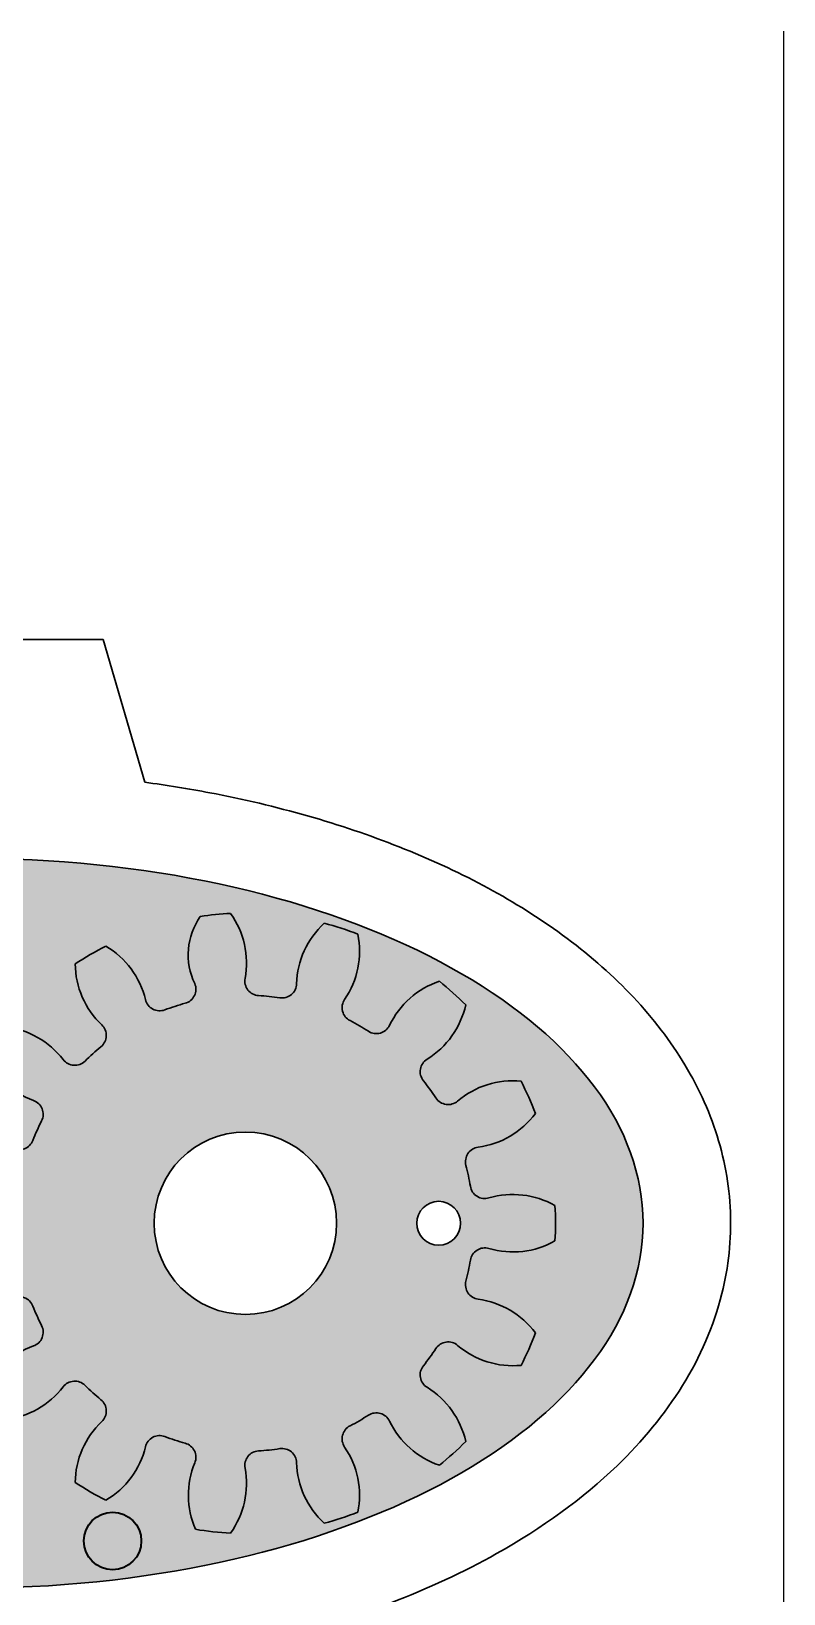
# Model space of a CAD drawing. Header units: millimetres. Extents: x -30196 to -29646, y -21694 to -21274.
# Drawn here: x -30002 to -29976.2, y -21411.7 to -21358.2 of the extents above; entities that cross this region are included whole.
import ezdxf

# ---------------------------------------------------------------- set-up
doc = ezdxf.new("R2010")
doc.units = ezdxf.units.MM
doc.layers.add('AM_8', color=1, linetype='Continuous', lineweight=25)

# ---------------------------------------------------------------- blocks, each defined once
blk = doc.blocks.new('e1')
at = {"lineweight": 30}
for centre, radius in [((0, 6.625), 0.75), ((0, 0), 3.125)]:
    blk.add_circle(centre, radius, dxfattribs=at)
at = {"color": 6, "lineweight": 30}
for centre, radius, start, end in [((1.94917210141648, 9.170133756877476), 2.93314621950437, 150.6540794131355, 196.362387718053), ((0, 0), 10.625, 86.72179194004883, 93.27820805995115), ((-1.94917210141648, 9.170133756877476), 2.93314621950437, 343.637612281947, 29.34592058686447), ((0, 0), 10.625, 110.7217919399882, 117.2782080599249), ((-5.510486740240594, 7.584534322264517), 2.93314621950437, 7.637612281886358, 53.34592058676932), ((5.510486740240594, 7.584534322264517), 2.93314621950437, 126.6540794132307, 172.3623877181136), ((0, 0), 10.625, 62.72179194007514, 69.27820806001183), ((-1.94917210141648, 9.170133756877476), 2.93314621950437, 174.6540794130419, 220.3623877180431), ((1.94917210141648, 9.170133756877476), 2.93314621950437, 319.6376122819569, 5.345920586750561), ((-1.344928651607916, 8.202976482480153), 0.5, 279.3111536979541, 16.36238771805299), ((1.344928651604278, 8.202976482480153), 0.5, 163.637612281947, 260.6888463020459), ((0, 0), 10.625, 134.7217919400905, 141.2782080599563), ((-8.118988160480512, 4.6875), 2.93314621950437, 31.63761228192687, 77.34592058682271), ((-2.107797657183255, 8.040823669649399), 0.5, 187.6376122818864, 284.6888463019647), ((0, 0), 7.8125, 99.31115369795415, 104.6888463019647), ((0, 0), 7.8125, 75.3111536980353, 80.68884630204585), ((2.107797657183255, 8.040823669649399), 0.5, 255.3111536980353, 352.3623877181136), ((8.118988160480512, 4.6875), 2.93314621950437, 102.6540794131773, 148.3623877180731), ((0, 0), 10.625, 38.72179194004374, 45.27820805990948), ((-4.565104578243336, 6.946760139788239), 0.5, 303.3111536980255, 40.36238771804305), ((4.565104578243336, 6.946760139788239), 0.5, 139.637612281957, 236.6888463019745), ((-5.510486740240594, 7.584534322264517), 2.93314621950437, 198.6540794132235, 244.3623877180991), ((0, 0), 7.8125, 123.3111536980255, 128.6888463019986), ((0, 0), 7.8125, 51.31115369800138, 56.68884630197451), ((5.510486740240594, 7.584534322264517), 2.93314621950437, 295.6376122819009, 341.3459205867765), ((-5.196066602307837, 6.488339395746152), 0.5, 211.6376122819269, 308.6888463019986), ((5.196066602307837, 6.488339395746152), 0.5, 231.3111536980014, 328.3623877180731), ((-6.995932450627151, 4.489385859593312), 0.5, 327.311153697974, 64.36238771809907), ((6.995932450627151, 4.489385859593312), 0.5, 115.6376122819009, 212.688846302026), ((0, 0), 10.625, 158.7217919400895, 165.2782080598778), ((-9.323642769079015, 0.9799543431327038), 2.93314621950437, 55.63761228184823, 101.345920586856), ((0, 0), 7.8125, 147.311153697974, 152.6888463019308), ((0, 0), 7.8125, 27.3111536980692, 32.68884630202601), ((9.323642769079015, 0.9799543431327038), 2.93314621950437, 78.65407941314403, 124.3623877181518), ((0, 0), 10.625, 14.72179194012215, 21.27820805991046), ((-7.385888427110331, 3.813962295604142), 0.5, 235.6376122818482, 332.6888463019308), ((7.385888427110331, 3.813962295604142), 0.5, 207.3111536980692, 304.3623877181518), ((-8.118988160480512, 4.6875), 2.93314621950437, 222.6540794132912, 268.3623877180061), ((8.118988160480512, 4.6875), 2.93314621950437, 271.6376122819939, 317.3459205867088), ((-8.217100046244013, 1.255755979484093), 0.5, 351.3111536979603, 88.36238771800606), ((8.217100046244013, 1.255755979484093), 0.5, 91.63761228199394, 188.6888463020397), ((0, 0), 7.8125, 171.3111536979603, 176.6888463019514), ((0, 0), 7.8125, 3.311153698048589, 8.68884630203973), ((-8.916154840266245, -2.897034322264517), 2.93314621950437, 79.63761228192838, 125.3459205869184), ((-8.298623044174747, 0.4801164657947083), 0.5, 259.6376122819284, 356.6888463019514), ((8.298623044174747, 0.4801164657947083), 0.5, 183.3111536980486, 280.3623877180716), ((8.916154840266245, -2.897034322264517), 2.93314621950437, 54.65407941308165, 100.3623877180716), ((-1.746229827404022e-10, -1.818989403545856e-11), 10.62499999982308, 182.7217919401416, 188.3528936954908), ((0, 0), 10.625, 350.7217919400866, 357.2782080598583), ((-9.1983634763601, 0.3315405483626819), 2.289573104635588, 234.9791495386659, 295.6383961484495), ((-8.017456393856264, -2.195005517667596), 0.5, 15.31115369800354, 112.3623877181513), ((0, 0), 7.8125, 195.3111536980036, 200.6888463019821), ((0, 0), 7.8125, 339.3111536980178, 344.6888463019965), ((8.017456393856264, -2.195005517667596), 0.5, 67.63761228184867, 164.6888463019964), ((9.323642769079015, 0.9799543431327038), 2.93314621950437, 247.6376122818487, 293.3459205869054), ((-7.776450346274942, -2.936745862669341), 0.5, 283.6376122818758, 20.68884630198211), ((7.776450346274942, -2.936745862669341), 0.5, 159.3111536980179, 256.3623877181242), ((-6.966982738849765, -6.273099434616597), 2.93314621950437, 103.6376122818758, 149.3459205868466), ((6.966982738849765, -6.273099434616597), 2.93314621950437, 30.65407941315344, 76.36238771812424), ((0, 0), 10.625, 206.7217919400341, 213.278208060051), ((-6.431521694670664, -5.266230619807175), 0.5, 39.31115369798542, 136.362387718148), ((6.431521694670664, -5.266230619807175), 0.5, 43.63761228185203, 140.6888463020146), ((0, 0), 10.625, 326.721791939949, 333.2782080599659), ((-8.916154840266245, -2.897034322264517), 2.93314621950437, 270.6540794131629, 316.362387718148), ((0, 0), 7.8125, 219.3111536979854, 224.6888463019777), ((0, 0), 7.8125, 315.3111536980223, 320.6888463020146), ((8.916154840266245, -2.897034322264517), 2.93314621950437, 223.6376122818521, 269.3459205868371), ((-5.909658736673009, -5.845818151985441), 0.5, 307.6376122818443, 44.68884630197773), ((5.909658736673009, -5.845818151985441), 0.5, 135.3111536980223, 232.3623877181557), ((-3.813156028834783, -8.564488665400859), 2.93314621950437, 127.6376122818443, 173.3459205867541), ((3.813156028834783, -8.564488665400859), 2.93314621950437, 6.65407941324589, 52.36238771815568), ((-3.733518465931411, -7.426876605579309), 0.5, 63.31115369797758, 160.3623877180133), ((3.733518465931411, -7.426876605579309), 0.5, 19.63761228198677, 116.6888463020224), ((-6.966982738849765, -6.273099434616597), 2.93314621950437, 294.654079413207, 340.3623877180132), ((0, 0), 7.8125, 243.3111536979776, 248.6888463019105), ((-3.021033443939814, -7.744095375226607), 0.5, 331.6376122818331, 68.68884630191054), ((3.021033443939814, -7.744095375226607), 0.5, 111.3111536980895, 208.362387718167), ((0, 0), 7.8125, 291.3111536980895, 296.6888463020224), ((6.966982738849765, -6.273099434616597), 2.93314621950437, 199.6376122819867, 245.345920586793), ((0, -9.375), 2.93314621950437, 151.637612281833, 197.3459205868215), ((-0.3899559764831793, -8.303348155193817), 0.5, 87.31115369798731, 184.3623877180185), ((0, 0), 7.8125, 267.3111536979873, 272.6888463020127), ((0.3899559764831793, -8.303348155193817), 0.5, 355.6376122819815, 92.68884630201268), ((0, -9.375), 2.93314621950437, 342.6540794131785, 28.36238771816699), ((0, 0), 10.625, 230.7217919400781, 237.2782080599615), ((-3.813156028834783, -8.564488665400859), 2.93314621950437, 318.6540794130806, 4.362387718018495), ((3.813156028834783, -8.564488665400859), 2.93314621950437, 175.6376122819815, 221.3459205869194), ((0, 0), 10.625, 302.7217919400385, 309.278208059922), ((0, 0), 10.625, 254.7217919401619, 261.2782080599951), ((0, 0), 10.625, 278.7217919400049, 285.278208059838)]:
    blk.add_arc(centre, radius, start, end, dxfattribs=at)
blk = doc.blocks.new('bloque')
at = {"lineweight": 30}
for p, q in [((0, 0), (-1.424977175935055, -4.892827157724241)), ((0, 0), (3, 0)), ((3, -7.526611502686137), (3, 0)), ((9, 0), (6, 0)), ((6, -7.526611502686137), (6, 0)), ((9, 0), (10.42489395416123, -4.892804138606152)), ((3, -32.47338849731386), (3, -40)), ((6, -32.47338849731386), (6, -40)), ((0, -40), (-1.425005756122118, -35.10717429929718)), ((9, -40), (10.42484451019845, -35.10721209830444)), ((0, -40), (3, -40)), ((9, -40), (6, -40))]:
    blk.add_line(p, q, dxfattribs=at)
for start_param, end_param in [(4.777652692010582, 7.788717922348591), (7.919245345600376, 10.93031057593838)]:
    blk.add_ellipse((4.5, -20), major_axis=(-23, 0), ratio=0.5434782608695652, start_param=start_param, end_param=end_param, dxfattribs=at)
for points, knots in [([(-1.424977175935055, -4.892827157724241), (-2.92374984307753, -5.094320627144043), (-4.392543210138683, -5.37289196643178), (-8.645255426174117, -6.432437170700723), (-11.2722842330586, -7.435612314020545), (-15.06521450265427, -9.576656324050418), (-16.42673611589998, -10.55964519811459), (-18.45257975888308, -12.5020210928742), (-19.2043971713465, -13.40395006135441), (-20.38446822525293, -15.28782868452981), (-20.82888504589209, -16.25887438888094), (-21.39614839488422, -18.26121229485216), (-21.52762151860225, -19.2867053509035), (-21.46811855664782, -21.1458688821258), (-21.33368845879158, -21.9808187348608), (-20.86420823950903, -23.59477951697045), (-20.53031170042595, -24.37622394878417), (-19.45885908504715, -26.28472960739964), (-18.59953166810374, -27.35660344953067), (-16.57421024594078, -29.30050777413999), (-15.40496793785496, -30.17388008857233), (-12.10905730452941, -32.15533259020231), (-9.808747943650815, -33.13010370212942), (-5.441579504138645, -34.41730362859744), (-3.460828524464887, -34.83351373885307), (-1.425005756125756, -35.10717429929355)], [4.954980096992549, 4.954980096992549, 4.954980096992549, 4.954980096992549, 5.14224467141907, 5.14224467141907, 5.516773820272112, 5.516773820272112, 5.767563485023053, 5.767563485023053, 5.95497249159128, 5.95497249159128, 6.130104256674407, 6.130104256674407, 6.300325975215877, 6.300325975215877, 6.439882453339902, 6.439882453339902, 6.579438931463926, 6.579438931463926, 6.798754017790848, 6.798754017790848, 7.018069104117769, 7.018069104117769, 7.357002176123697, 7.357002176123697, 7.611391200057779, 7.611391200057779, 7.611391200057779, 7.611391200057779]), ([(10.42484451019845, -35.10721209830444), (11.91441853527067, -34.9068641142585), (13.37476723344298, -34.63041601725854), (17.60397979476693, -33.57988480106724), (20.21743791006884, -32.58656714215249), (24.03887028022291, -30.44389416907143), (25.43005596462899, -29.44168081774114), (27.48327340827018, -27.46528783822941), (28.23970494886089, -26.55134600424572), (29.46082918450702, -24.57781510845962), (29.92387908352248, -23.51846923797348), (30.42896334717079, -21.4971483727677), (30.52938015871405, -20.55217227409958), (30.45429271303874, -18.67053218636283), (30.28018119927947, -17.73616319130815), (29.68508334348371, -15.94137466405664), (29.26602055037438, -15.08148981551494), (28.22842159468564, -13.46177991677541), (27.6107926939294, -12.70129756363167), (26.21175471477909, -11.28181722449881), (25.42976790881221, -10.62186350349293), (22.98932009575583, -8.871309958620259), (21.15437719173133, -7.901518086306169), (17.13338834466049, -6.310230845701881), (14.94523935265534, -5.689449643919943), (11.92227924005419, -5.114576721487538), (11.17735176515271, -4.993993081028748), (10.42489395416123, -4.892804138606152)], [8.096574817785179, 8.096574817785179, 8.096574817785179, 8.096574817785179, 8.282704379671472, 8.282704379671472, 8.654963503444058, 8.654963503444058, 8.910868821484426, 8.910868821484426, 9.100243749331254, 9.100243749331254, 9.289618677178082, 9.289618677178082, 9.446354838403028, 9.446354838403028, 9.603090999627975, 9.603090999627975, 9.759827160852922, 9.759827160852922, 9.916563322077868, 9.916563322077868, 10.07329948330282, 10.07329948330282, 10.36613573622064, 10.36613573622064, 10.65897198913847, 10.65897198913847, 10.75298325868008, 10.75298325868008, 10.75298325868008, 10.75298325868008])]:
    blk.add_open_spline(points, degree=3, knots=knots, dxfattribs=at)

msp = doc.modelspace()

# ---------------------------------------------------------------- hatches: boundary and pattern name
at = {"layer": 'AM_8'}
h = msp.add_hatch(color=256, dxfattribs=at)
edge = h.paths.add_edge_path()
edge.add_arc((-30006.87591207072, -21393.83255929263), 0.5, 121.6376122818176, 218.688846302031)
edge.add_arc((-30013.36425146647, -21399.02862589494), 7.8125, 33.31115369803001, 38.688846301987894, ccw=False)
edge.add_arc((-30006.41749132668, -21394.46352131669), 0.5, 213.3111536977368, 310.3623877182018)
edge.add_arc((-30004.19411770959, -21397.07945379352), 2.93314621950437, 84.65407941326492, 130.3623877179621, ccw=False)
edge.add_arc((-30013.36425146647, -21399.02862589494), 10.625, 20.721791939984485, 27.27820805996288, ccw=False)
edge.add_arc((-30005.7797171442, -21393.5181391547), 2.93314621950437, 297.00000000032065, 323.3459205867254, ccw=False)
edge.add_arc((-30003.98925146647, -21399.02862589493), 2.93314621950437, 61.63761228183341, 98.99999999972579, ccw=False)
edge.add_arc((-30002.35834684169, -21396.00759245099), 0.5, 241.6376122825813, 338.6888463017163)
edge.add_arc((-29994.61425146647, -21399.02862589493), 7.8125, 153.3111536979748, 158.6888463019905, ccw=False)
edge.add_arc((-30002.04112807205, -21395.295107429), 0.5, 333.3111536983501, 430.3623877182095)
edge.add_arc((-30000.88735090108, -21392.06164315608), 2.93314621950437, 204.6540794131959, 250.36238771814521, ccw=False)
edge.add_arc((-29994.61425146647, -21399.02862589493), 10.625, 140.7217919400676, 147.2782080599595, ccw=False)
edge.add_arc((-30003.17874013187, -21395.2154698661), 2.93314621950437, 37.637612281825284, 83.34592058684439, ccw=False)
edge.add_arc((-30000.46006961845, -21393.11896715826), 0.5, 217.6376122825941, 314.6888463019777)
edge.add_arc((-29994.61425146647, -21399.02862589493), 7.8125, 129.3111536979896, 134.6888463020101, ccw=False)
edge.add_arc((-29999.88048208628, -21392.59710420026), 0.5, 309.3111536981467, 406.362387718155)
edge.add_arc((-29997.51128578873, -21390.11247105467), 2.93314621950437, 180.6540794131338, 226.3623877180248, ccw=False)
edge.add_arc((-29994.61425146647, -21399.02862589493), 10.625, 116.7217919400382, 123.2782080599369, ccw=False)
edge.add_arc((-30000.88735090108, -21392.06164315608), 2.93314621950437, 13.637612281865586, 59.345920586782995, ccw=False)
edge.add_arc((-29997.55099732914, -21391.25217554866), 0.5, 193.6376122822318, 290.6888463019821)
edge.add_arc((-29994.61425146647, -21399.02862589493), 7.8125, 105.31115369801279, 110.6888463019865, ccw=False)
edge.add_arc((-29996.80925698414, -21391.01116950108), 0.5, 285.3111536983147, 382.3623877182307)
edge.add_arc((-29994.28271091811, -21389.83026241857), 2.289573104635588, 144.9791495386557, 205.6383961482828, ccw=False)
edge.add_arc((-29994.61425146649, -21399.02862589476), 10.62499999982308, 92.72179194013222, 98.35289369541209, ccw=False)
edge.add_arc((-29997.51128578873, -21390.11247105467), 2.93314621950437, -10.362387718078878, 35.345920587093985, ccw=False)
edge.add_arc((-29994.13413500067, -21390.73000285076), 0.5, 169.6376122822635, 266.6888463019393)
edge.add_arc((-29994.61425146647, -21399.02862589493), 7.8125, 81.31115369795202, 86.6888463020091, ccw=False)
edge.add_arc((-29993.35849548698, -21390.81152584869), 0.5, 261.3111536985784, 358.3623877180001)
edge.add_arc((-29989.92675146647, -21390.90963773445), 2.93314621950437, 132.6540794133183, 178.3623877181257, ccw=False)
edge.add_line((-29991.91416465121, -21388.7524322324), (-29991.82665022439, -21388.41936323878))
edge.add_ellipse((-30003.98925146646, -21399.02862589494), major_axis=(23, 0), ratio=0.5434782608695652, start_angle=58.07499787569577, end_angle=86.26066476847751)
edge.add_line((-30002.48925146646, -21386.55523739763), (-30002.48925146646, -21379.02862589494))
edge.add_line((-30002.48925146646, -21379.02862589494), (-30005.48925146646, -21379.02862589494))
edge.add_line((-30005.48925146646, -21379.02862589494), (-30005.48925146646, -21386.55523739763))
edge.add_ellipse((-30003.98925146646, -21399.02862589494), major_axis=(23, 0), ratio=0.5434782608695652, start_angle=93.73933523152247, end_angle=118.5039111555327)
edge.add_line((-30014.96528270352, -21388.04381916313), (-30014.896650215, -21388.5147123003))
edge.add_arc((-30013.36425146649, -21399.02862589468), 10.62499999974242, 92.72179194013307, 98.29244750840593, ccw=False)
edge.add_arc((-30016.26128578873, -21390.11247105467), 2.93314621950437, -10.362387718078878, 35.34592058713508, ccw=False)
edge.add_arc((-30012.88413500067, -21390.73000285076), 0.5, 169.6376122822635, 266.6888463019393)
edge.add_arc((-30013.36425146647, -21399.02862589494), 7.8125, 81.31115369795202, 86.6888463020091, ccw=False)
edge.add_arc((-30012.10849548698, -21390.81152584869), 0.5, 261.3111536985784, 358.3623877180001)
edge.add_arc((-30008.67675146647, -21390.90963773446), 2.93314621950437, 132.6540794133183, 178.3623877181257, ccw=False)
edge.add_arc((-30013.36425146647, -21399.02862589494), 10.625, 68.7217919400913, 75.27820805996208, ccw=False)
edge.add_arc((-30012.38429712334, -21389.70498312586), 2.93314621950437, -34.36238771816443, 11.34592058687349, ccw=False)
edge.add_arc((-30009.55028917086, -21391.64273746783), 0.5, 145.6376122824821, 242.6888463020204)
edge.add_arc((-30013.36425146647, -21399.02862589494), 7.8125, 57.311153697975385, 62.68884630200819, ccw=False)
edge.add_arc((-30008.87486560687, -21392.03269344431), 0.5, 237.3111536983746, 334.3623877180088)
edge.add_arc((-30005.7797171442, -21393.5181391547), 2.93314621950437, 108.65407941316701, 154.3623877179935, ccw=False)
edge.add_arc((-30013.36425146647, -21399.02862589494), 10.625, 44.7217919400868, 51.27820805995498, ccw=False)
edge.add_arc((-30008.67675146647, -21390.90963773446), 2.93314621950437, 301.63761228194517, 347.3459205868691, ccw=False)
h = msp.add_hatch(color=4, dxfattribs=at)
edge = h.paths.add_edge_path()
edge.add_line((-29991.82665022439, -21388.41936323878), (-29991.91416465121, -21388.7524322324))
edge.add_arc((-29994.61425146647, -21399.02862589493), 10.625, 68.7217919400913, 75.27820805996208, ccw=False)
edge.add_arc((-29993.63429712334, -21389.70498312586), 2.93314621950437, -34.36238771816443, 11.34592058687349, ccw=False)
edge.add_arc((-29990.80028917086, -21391.64273746782), 0.5, 145.6376122824821, 242.6888463020204)
edge.add_arc((-29994.61425146647, -21399.02862589493), 7.8125, 57.311153697975385, 62.68884630200819, ccw=False)
edge.add_arc((-29990.12486560687, -21392.03269344431), 0.5, 237.3111536983746, 334.3623877180088)
edge.add_arc((-29987.0297171442, -21393.51813915469), 2.93314621950437, 108.65407941318969, 154.3623877179935, ccw=False)
edge.add_arc((-29994.61425146647, -21399.02862589493), 10.625, 44.7217919400868, 51.27820805994281, ccw=False)
edge.add_arc((-29989.92675146647, -21390.90963773445), 2.93314621950437, 301.63761228194517, 347.3459205868691, ccw=False)
edge.add_arc((-29988.12591207072, -21393.83255929263), 0.5, 121.6376122818176, 218.688846302031)
edge.add_arc((-29994.61425146647, -21399.02862589493), 7.8125, 33.31115369803001, 38.688846301987894, ccw=False)
edge.add_arc((-29987.66749132668, -21394.46352131669), 0.5, 213.3111536977368, 310.3623877182018)
edge.add_arc((-29985.44411770959, -21397.07945379352), 2.93314621950437, 84.65407941305261, 130.3623877179621, ccw=False)
edge.add_arc((-29994.61425146647, -21399.02862589493), 10.625, 20.721791939984485, 27.278208059935878, ccw=False)
edge.add_arc((-29987.0297171442, -21393.51813915469), 2.93314621950437, 277.6376122818689, 323.3459205867254, ccw=False)
edge.add_arc((-29986.57342779682, -21396.92082823775), 0.5, 97.63761228253384, 194.6888463020176)
edge.add_arc((-29994.61425146647, -21399.02862589493), 7.8125, 9.31115369794378, 14.688846301978117, ccw=False)
edge.add_arc((-29986.41127498399, -21397.68369724333), 0.5, 189.3111536991546, 286.3623877181117)
edge.add_arc((-29985.44411770959, -21400.97779799635), 2.93314621950437, 60.654079413110594, 106.362387717981, ccw=False)
edge.add_arc((-29994.61425146647, -21399.02862589493), 10.625, -3.2782080599516803, 3.278208059932126, ccw=False)
edge.add_arc((-29985.44411770959, -21397.07945379352), 2.93314621950437, 253.63761228193079, 299.3459205868545, ccw=False)
edge.add_arc((-29986.41127498399, -21400.37355454654), 0.5, 73.6376122822883, 170.6888463020121)
edge.add_arc((-29994.61425146647, -21399.02862589493), 7.8125, 345.3111536980477, 350.6888463020078, ccw=False)
edge.add_arc((-29986.57342779682, -21401.13642355212), 0.5, 165.3111536975792, 262.3623877178794)
edge.add_arc((-29987.0297171442, -21404.53911263518), 2.93314621950437, 36.65407941324543, 82.36238771806069, ccw=False)
edge.add_arc((-29994.61425146647, -21399.02862589493), 10.625, 332.72179194007253, 339.2782080599649, ccw=False)
edge.add_arc((-29985.44411770959, -21400.97779799635), 2.93314621950437, 229.6376122819838, 275.3459205868832, ccw=False)
edge.add_arc((-29987.66749132668, -21403.59373047318), 0.5, 49.63761228211578, 146.6888463020342)
edge.add_arc((-29994.61425146647, -21399.02862589493), 7.8125, 321.3111536980121, 326.6888463019847, ccw=False)
edge.add_arc((-29988.12591207072, -21404.22469249724), 0.5, 141.311153697969, 238.3623877179638)
edge.add_arc((-29989.92675146647, -21407.14761405542), 2.93314621950437, 12.654079413184718, 58.36238771809212, ccw=False)
edge.add_arc((-29994.61425146647, -21399.02862589493), 10.625, 308.721791940045, 315.2782080599409, ccw=False)
edge.add_arc((-29987.0297171442, -21404.53911263518), 2.93314621950437, 205.6376122819117, 251.34592058683302, ccw=False)
edge.add_arc((-29990.12486560687, -21406.02455834556), 0.5, 25.63761228254733, 122.6888463018506)
edge.add_arc((-29994.61425146647, -21399.02862589493), 7.8125, 297.3111536980637, 302.6888463020101, ccw=False)
edge.add_arc((-29990.80028917086, -21406.41451432204), 0.5, 117.3111536968563, 214.3623877184415)
edge.add_arc((-29993.63429712334, -21408.35226866401), 2.93314621950437, -11.345920586859506, 34.362387718006914, ccw=False)
edge.add_arc((-29994.61425146647, -21399.02862589493), 10.625, 284.7217919401278, 291.278208059927, ccw=False)
edge.add_arc((-29989.92675146647, -21407.14761405542), 2.93314621950437, 181.6376122820143, 227.3459205869912, ccw=False)
edge.add_arc((-29993.35849548698, -21407.24572594118), 0.5, 1.637612281178394, 98.68884630183368)
edge.add_arc((-29994.61425146647, -21399.02862589493), 7.8125, 273.31115369804564, 278.6888463020216, ccw=False)
edge.add_arc((-29994.13413500067, -21407.32724893911), 0.5, 93.31115369720419, 190.3623877180716)
edge.add_arc((-29997.51128578873, -21407.9447807352), 2.93314621950437, -35.34592058690532, 10.362387718021807, ccw=False)
edge.add_arc((-29994.61425146647, -21399.02862589493), 10.625, 260.7217919400808, 267.27820805993304, ccw=False)
edge.add_arc((-29993.63429712334, -21408.35226866401), 2.93314621950437, 157.6376122818725, 203.3459205868746, ccw=False)
edge.add_arc((-29996.80925698414, -21407.04608228879), 0.5, 337.637612281928, 434.6888463021975)
edge.add_arc((-29994.61425146647, -21399.02862589493), 7.8125, 249.3111536980135, 254.6888463019544, ccw=False)
edge.add_arc((-29997.55099732914, -21406.80507624121), 0.5, 69.3111536980179, 166.3623877181734)
edge.add_arc((-30000.88735090108, -21405.99560863378), 2.93314621950437, 300.654079413131, 346.36238771806535, ccw=False)
edge.add_arc((-29994.61425146647, -21399.02862589493), 10.625, 236.7217919399488, 243.27820805991792, ccw=False)
edge.add_arc((-29997.51128578873, -21407.9447807352), 2.93314621950437, 133.6376122818747, 179.3459205866571, ccw=False)
edge.add_arc((-29999.88048208628, -21405.46014758961), 0.5, 313.6376122824344, 410.6888463021759)
edge.add_arc((-29994.61425146647, -21399.02862589493), 7.8125, 225.3111536980277, 230.6888463019898, ccw=False)
edge.add_arc((-30000.46006961845, -21404.93828463161), 0.5, 45.31115369743272, 142.3623877179906)
edge.add_arc((-30003.17874013187, -21402.84178192377), 2.93314621950437, 276.6540794132261, 322.36238771807496, ccw=False)
edge.add_arc((-29994.61425146647, -21399.02862589493), 10.625, 212.7217919400406, 219.2782080599449, ccw=False)
edge.add_arc((-30000.88735090108, -21405.99560863378), 2.93314621950437, 109.6376122819886, 155.3459205868041, ccw=False)
edge.add_arc((-30002.04112807205, -21402.76214436087), 0.5, 289.6376122810052, 386.6888463020224)
edge.add_arc((-29994.61425146647, -21399.02862589493), 7.8125, 201.3111536980937, 206.6888463020014, ccw=False)
edge.add_arc((-30002.35834684169, -21402.04965933887), 0.5, 21.31115369696701, 118.3623877183504)
edge.add_arc((-30003.98925146647, -21399.02862589493), 2.93314621950437, 260.99999999984186, 298.3623877180079, ccw=False)
edge.add_arc((-30005.7797171442, -21404.53911263518), 2.93314621950437, 36.65407941324543, 63.00000000015598, ccw=False)
edge.add_arc((-30013.36425146647, -21399.02862589494), 10.625, 332.72179194007253, 339.2782080599649, ccw=False)
edge.add_arc((-30004.19411770959, -21400.97779799635), 2.93314621950437, 229.6376122819838, 275.3459205868832, ccw=False)
edge.add_arc((-30006.41749132668, -21403.59373047318), 0.5, 49.63761228211578, 146.6888463020342)
edge.add_arc((-30013.36425146647, -21399.02862589494), 7.8125, 321.3111536980121, 326.6888463019847, ccw=False)
edge.add_arc((-30006.87591207072, -21404.22469249725), 0.5, 141.311153697969, 238.3623877179638)
edge.add_arc((-30008.67675146647, -21407.14761405542), 2.93314621950437, 12.654079413184718, 58.36238771809212, ccw=False)
edge.add_arc((-30013.36425146647, -21399.02862589494), 10.625, 308.721791940045, 315.2782080599409, ccw=False)
edge.add_arc((-30005.7797171442, -21404.53911263518), 2.93314621950437, 205.6376122819117, 251.34592058683302, ccw=False)
edge.add_arc((-30008.87486560687, -21406.02455834557), 0.5, 25.63761228254733, 122.6888463018506)
edge.add_arc((-30013.36425146647, -21399.02862589494), 7.8125, 297.3111536980637, 302.6888463020101, ccw=False)
edge.add_arc((-30009.55028917086, -21406.41451432205), 0.5, 117.3111536968563, 214.3623877184415)
edge.add_arc((-30012.38429712334, -21408.35226866402), 2.93314621950437, -11.345920586859506, 34.362387718006914, ccw=False)
edge.add_arc((-30013.36425146647, -21399.02862589494), 10.625, 284.7217919401278, 291.278208059927, ccw=False)
edge.add_arc((-30008.67675146647, -21407.14761405542), 2.93314621950437, 181.6376122820143, 227.3459205869912, ccw=False)
edge.add_arc((-30012.10849548698, -21407.24572594118), 0.5, 1.637612281178394, 98.68884630183368)
edge.add_arc((-30013.36425146647, -21399.02862589494), 7.8125, 273.31115369804564, 278.6888463020216, ccw=False)
edge.add_arc((-30012.88413500067, -21407.32724893911), 0.5, 93.31115369720419, 190.3623877180716)
edge.add_arc((-30016.26128578873, -21407.9447807352), 2.93314621950437, -35.34592058690532, 10.362387718021807, ccw=False)
edge.add_arc((-30013.36425146647, -21399.02862589494), 10.625, 260.7217919400808, 267.27820805993304, ccw=False)
edge.add_arc((-30012.38429712334, -21408.35226866402), 2.93314621950437, 157.6376122818725, 203.3459205868746, ccw=False)
edge.add_arc((-30015.55925698414, -21407.04608228879), 0.5, 337.637612281928, 434.6888463021975)
edge.add_arc((-30013.36425146647, -21399.02862589494), 7.8125, 249.3111536980135, 254.6888463019544, ccw=False)
edge.add_arc((-30016.30099732914, -21406.80507624121), 0.5, 69.3111536980179, 166.3623877181734)
edge.add_arc((-30019.63735090108, -21405.99560863379), 2.93314621950437, 300.654079413131, 346.36238771806535, ccw=False)
edge.add_arc((-30013.36425146647, -21399.02862589494), 10.625, 236.7217919399488, 243.27820805991792, ccw=False)
edge.add_arc((-30016.26128578873, -21407.9447807352), 2.93314621950437, 133.6376122818747, 179.3459205866571, ccw=False)
edge.add_arc((-30018.63048208628, -21405.46014758961), 0.5, 313.6376122824344, 410.6888463021759)
edge.add_arc((-30013.36425146647, -21399.02862589494), 7.8125, 225.3111536980277, 230.6888463019898, ccw=False)
edge.add_arc((-30019.21006961845, -21404.93828463161), 0.5, 45.31115369743272, 142.3623877179906)
edge.add_arc((-30021.92874013187, -21402.84178192377), 2.93314621950437, 276.6540794132261, 322.36238771807496, ccw=False)
edge.add_arc((-30013.36425146647, -21399.02862589494), 10.625, 212.7217919400406, 219.2782080599449, ccw=False)
edge.add_arc((-30019.63735090108, -21405.99560863379), 2.93314621950437, 109.6376122819886, 155.3459205868041, ccw=False)
edge.add_arc((-30020.79112807205, -21402.76214436087), 0.5, 289.6376122813978, 386.6888463020224)
edge.add_arc((-30013.36425146647, -21399.02862589494), 7.8125, 201.3111536980937, 206.6888463019894, ccw=False)
edge.add_arc((-30021.10834684169, -21402.04965933888), 0.5, 21.31115369696701, 118.3623877183504)
edge.add_arc((-30022.73925146647, -21399.02862589494), 2.93314621950437, 252.6540794131825, 298.3623877180079, ccw=False)
edge.add_arc((-30013.36425146647, -21399.02862589494), 10.625, 188.721791940002, 195.2782080599368, ccw=False)
edge.add_arc((-30021.92874013187, -21402.84178192377), 2.93314621950437, 85.63761228194642, 131.3459205867484, ccw=False)
edge.add_arc((-30021.66759962166, -21399.41858187142), 0.5, 265.6376122813421, 362.6888463022111)
edge.add_arc((-30013.36425146647, -21399.02862589494), 7.8125, 177.3111536979979, 182.6888463019767, ccw=False)
edge.add_arc((-30021.66759962166, -21398.63866991845), 0.5, 357.3111536981857, 454.3623877178265)
edge.add_arc((-30021.92874013187, -21395.2154698661), 2.93314621950437, 228.6540794131108, 274.36238771819535, ccw=False)
edge.add_arc((-30013.36425146647, -21399.02862589494), 10.625, 164.7217919401682, 171.2782080599398, ccw=False)
edge.add_arc((-30022.73925146647, -21399.02862589494), 2.93314621950437, 61.63761228183341, 107.34592058705911, ccw=False)
edge.add_arc((-30021.10834684169, -21396.007592451), 0.5, 241.6376122825813, 338.6888463017163)
edge.add_arc((-30013.36425146647, -21399.02862589494), 7.8125, 153.3111536979748, 158.6888463019905, ccw=False)
edge.add_arc((-30020.79112807205, -21395.29510742901), 0.5, 333.3111536985372, 430.3623877182095)
edge.add_arc((-30019.63735090108, -21392.06164315609), 2.93314621950437, 204.6540794131959, 250.3623877180783, ccw=False)
edge.add_arc((-30013.36425146647, -21399.02862589494), 10.625, 140.7217919400676, 147.2782080599595, ccw=False)
edge.add_arc((-30021.92874013187, -21395.2154698661), 2.93314621950437, 37.637612281825284, 83.34592058684439, ccw=False)
edge.add_arc((-30019.21006961845, -21393.11896715827), 0.5, 217.6376122825941, 314.6888463019777)
edge.add_arc((-30013.36425146647, -21399.02862589494), 7.8125, 129.3111536979896, 134.6888463020101, ccw=False)
edge.add_arc((-30018.63048208628, -21392.59710420027), 0.5, 309.3111536981467, 406.362387718155)
edge.add_arc((-30016.26128578873, -21390.11247105467), 2.93314621950437, 180.6540794131338, 226.3623877180248, ccw=False)
edge.add_arc((-30013.36425146647, -21399.02862589494), 10.625, 116.7217919400382, 123.2782080599369, ccw=False)
edge.add_arc((-30019.63735090108, -21392.06164315609), 2.93314621950437, 13.637612281865586, 59.345920586782995, ccw=False)
edge.add_arc((-30016.30099732914, -21391.25217554866), 0.5, 193.6376122822318, 290.6888463019821)
edge.add_arc((-30013.36425146647, -21399.02862589494), 7.8125, 105.31115369801279, 110.6888463019865, ccw=False)
edge.add_arc((-30015.55925698414, -21391.01116950108), 0.5, 285.3111536983147, 382.3623877182307)
edge.add_arc((-30013.06151522823, -21389.83582766661), 2.261209019701503, 144.2498516160031, 205.827068113097, ccw=False)
edge.add_line((-30014.896650215, -21388.5147123003), (-30014.96528270352, -21388.04381916313))
edge.add_ellipse((-30003.98925146646, -21399.02862589494), major_axis=(23, 0), ratio=0.5434782608695652, start_angle=118.5039111555327, end_angle=266.2606647684775)
edge.add_line((-30005.48925146646, -21411.50201439226), (-30005.48925146646, -21419.02862589494))
edge.add_line((-30005.48925146646, -21419.02862589494), (-30002.48925146646, -21419.02862589494))
edge.add_line((-30002.48925146646, -21419.02862589494), (-30002.48925146646, -21411.50201439226))
edge.add_ellipse((-30003.98925146646, -21399.02862589494), major_axis=(23, 0), ratio=0.5434782608695652, start_angle=273.7393352315225, end_angle=418.0749978756958)
h = msp.add_hatch(color=6, dxfattribs=at)
edge = h.paths.add_edge_path()
edge.add_arc((-29993.63429712334, -21408.35226866401), 2.933146219506588, 157.6376122819652, 203.345920586977)
edge.add_arc((-29994.61425146652, -21399.02862589493), 10.62499999999953, 260.7217919403388, 267.278208060129)
edge.add_arc((-29997.51128578873, -21407.94478073518), 2.933146219497525, 324.6540794126573, 370.3623877177421)
edge.add_arc((-29994.13413500067, -21407.32724893911), 0.4999999999997618, 93.3111536984768, 190.3623877176616, ccw=False)
edge.add_arc((-29994.6142514665, -21399.02862589494), 7.812500000001621, 273.3111536982321, 278.6888463022894)
edge.add_arc((-29993.35849548699, -21407.24572594118), 0.4999999999986415, 1.6376122819880266, 98.6888463010095, ccw=False)
edge.add_arc((-29989.92675146646, -21407.14761405542), 2.933146219505713, 181.6376122818723, 227.3459205866294)
edge.add_arc((-29994.61425146642, -21399.02862589492), 10.62499999999473, 284.7217919397523, 291.2782080596243)
edge.add_arc((-29993.63429712334, -21408.35226866401), 2.933146219501281, 348.6540794130568, 394.3623877181057)
edge.add_arc((-29990.80028917086, -21406.41451432204), 0.5000000000031888, 117.31115369854129, 214.3623877176268, ccw=False)
edge.add_arc((-29994.61425146649, -21399.02862589495), 7.81250000000106, 297.3111536981471, 302.6888463021801)
edge.add_arc((-29990.12486560688, -21406.02455834556), 0.500000000000649, 25.63761228181079, 122.6888463012746, ccw=False)
edge.add_arc((-29987.0297171442, -21404.53911263518), 2.933146219503039, 205.6376122820065, 251.3459205868103)
edge.add_arc((-29994.61425146645, -21399.02862589492), 10.62499999999961, 308.7217919399193, 315.2782080597744)
edge.add_arc((-29989.92675146647, -21407.14761405541), 2.933146219499455, 12.65407941306158, 58.36238771801756)
edge.add_arc((-29988.12591207072, -21404.22469249725), 0.4999999999990165, 141.3111536976436, 238.3623877179638, ccw=False)
edge.add_arc((-29994.61425146645, -21399.02862589491), 7.812500000001437, 321.3111536978204, 326.6888463017777)
edge.add_arc((-29987.66749132668, -21403.59373047318), 0.5000000000014448, 49.637612281798226, 146.6888463022632, ccw=False)
edge.add_arc((-29985.44411770959, -21400.97779799635), 2.933146219503948, 229.6376122819838, 275.3459205866643)
edge.add_arc((-29994.61425146644, -21399.02862589488), 10.62499999999422, 332.72179193973, 339.27820805971)
edge.add_arc((-29987.02971714419, -21404.53911263518), 2.933146219508323, 36.65407941355833, 82.36238771843178)
edge.add_arc((-29986.57342779682, -21401.13642355212), 0.4999999999982461, 165.3111536978768, 262.36238771787936, ccw=False)
edge.add_arc((-29994.61425146648, -21399.02862589497), 7.812500000002629, 345.311153698326, 350.6888463023587)
edge.add_arc((-29986.41127498399, -21400.37355454654), 0.5000000000033957, 73.63761228188832, 170.6888463012568, ccw=False)
edge.add_arc((-29985.44411770959, -21397.07945379351), 2.933146219506723, 253.6376122819508, 299.3459205867926)
edge.add_arc((-29994.61425146647, -21399.02862589493), 10.62499999999952, 356.7217919400679, 363.2782080599517)
edge.add_arc((-29985.44411770958, -21400.97779799635), 2.933146219503366, 60.65407941326936, 106.3623877182056)
edge.add_arc((-29986.41127498398, -21397.68369724333), 0.4999999999998793, 189.3111536979204, 286.3623877171943, ccw=False)
edge.add_arc((-29994.61425146646, -21399.02862589496), 7.812500000004209, 9.311153698207137, 14.68884630213973)
edge.add_arc((-29986.57342779682, -21396.92082823775), 0.4999999999999813, 97.63761228212059, 194.6888463024208, ccw=False)
edge.add_arc((-29987.0297171442, -21393.51813915469), 2.933146219505741, 277.6376122819393, 323.3459205867546)
edge.add_arc((-29994.61425146648, -21399.02862589491), 10.62499999999332, 20.72179193989278, 27.27820805978746)
edge.add_arc((-29985.44411770959, -21397.07945379352), 2.933146219501976, 84.65407941304603, 130.3623877179621)
edge.add_arc((-29987.66749132668, -21394.46352131669), 0.4999999999987938, 213.3111536979658, 310.3623877178842, ccw=False)
edge.add_arc((-29994.61425146644, -21399.02862589498), 7.812500000003152, 33.31115369843703, 38.68884630240871)
edge.add_arc((-29988.12591207072, -21393.83255929263), 0.5000000000014776, 121.6376122820362, 218.688846302031, ccw=False)
edge.add_arc((-29989.92675146647, -21390.90963773445), 2.933146219506052, 301.6376122819079, 347.3459205868153)
edge.add_arc((-29994.61425146647, -21399.02862589493), 10.62499999999971, 44.72179194005907, 51.27820805995499)
edge.add_arc((-29987.0297171442, -21393.51813915469), 2.933146219505239, 108.654079413257, 154.3623877181831)
edge.add_arc((-29990.12486560687, -21392.03269344431), 0.499999999997382, 237.31115369814938, 334.36238771745263, ccw=False)
edge.add_arc((-29994.61425146642, -21399.02862589496), 7.812499999998514, 57.31115369834576, 62.68884630229421)
edge.add_arc((-29990.80028917086, -21391.64273746783), 0.4999999999982246, 145.6376122812144, 242.6888463029524, ccw=False)
edge.add_arc((-29993.63429712334, -21389.70498312586), 2.93314621950407, 325.6376122819931, 371.3459205868595)
edge.add_arc((-29994.61425146647, -21399.02862589493), 10.62500000000249, 68.72179194005474, 75.27820805985326)
edge.add_arc((-29989.92675146647, -21390.90963773446), 2.933146219499192, 132.6540794128122, 178.3623877177705)
edge.add_arc((-29993.35849548698, -21390.81152584869), 0.4999999999950845, 261.31115369810334, 358.3623877192383, ccw=False)
edge.add_arc((-29994.61425146647, -21399.02862589493), 7.812499999996818, 81.311153697948, 86.68884630192615)
edge.add_arc((-29994.13413500067, -21390.73000285076), 0.5000000000019752, 169.6376122819284, 266.68884630279587, ccw=False)
edge.add_arc((-29997.51128578873, -21390.11247105466), 2.933146219501097, 349.6376122819083, 395.3459205868473)
edge.add_arc((-29994.61425146645, -21399.02862589476), 10.62499999982403, 92.72179194019101, 98.35289369566729)
edge.add_arc((-29994.2827109181, -21389.83026241856), 2.289573104644295, 144.9791495391406, 205.6383961486505)
edge.add_arc((-29996.80925698413, -21391.01116950108), 0.5000000000003391, -74.68884630259959, 22.362387717686488, ccw=False)
edge.add_arc((-29994.61425146647, -21399.02862589493), 7.812499999997343, 105.3111536980199, 110.6888463019616)
edge.add_arc((-29997.55099732914, -21391.25217554866), 0.5000000000004295, 193.6376122818266, 290.68884630198215, ccw=False)
edge.add_arc((-30000.88735090108, -21392.06164315609), 2.933146219503064, 13.63761228202044, 59.34592058696639)
edge.add_arc((-29994.61425146647, -21399.02862589493), 10.62500000000049, 116.7217919400821, 123.2782080600512)
edge.add_arc((-29997.51128578874, -21390.11247105465), 2.933146219511928, 180.6540794137717, 226.3623877185739)
edge.add_arc((-29999.88048208628, -21392.59710420026), 0.4999999999977291, -50.688846302175875, 46.36238771756558, ccw=False)
edge.add_arc((-29994.61425146646, -21399.02862589492), 7.812499999997256, 129.3111536981022, 134.6888463020666)
edge.add_arc((-30000.46006961845, -21393.11896715826), 0.4999999999984863, 217.6376122817548, 314.6888463022709, ccw=False)
edge.add_arc((-30003.17874013187, -21395.2154698661), 2.933146219505091, 37.63761228188165, 83.34592058670327)
edge.add_arc((-29994.61425146648, -21399.02862589495), 10.62500000000073, 140.7217919399419, 147.2782080598451)
edge.add_arc((-30000.88735090108, -21392.06164315608), 2.933146219504847, 204.6540794131959, 250.3623877180114)
edge.add_arc((-30002.04112807204, -21395.295107429), 0.4999999999961307, -26.688846302209697, 70.36238771938753, ccw=False)
edge.add_arc((-29994.61425146648, -21399.02862589496), 7.812500000001138, 153.3111536977719, 158.6888463016783)
edge.add_arc((-30002.35834684169, -21396.00759245099), 0.4999999999998626, 241.63761228164958, 338.68884630303296, ccw=False)
edge.add_arc((-30003.98925146646, -21399.02862589494), 2.93314621950725, 61.63761228208843, 98.9999999997849)
edge.add_arc((-30005.77971714421, -21393.5181391547), 2.933146219505426, 287.73905520172366, 297.00000000054285, ccw=False)
edge.add_arc((-29994.61425146647, -21399.02862589496), 10.62500000000166, 165.1850032440478, 171.2782080598592)
edge.add_arc((-30003.17874013188, -21395.21546986609), 2.93314621950837, 228.6540794135589, 255.8826310411339)
edge.add_arc((-30004.19411770959, -21400.97779799636), 2.933146219507374, 75.88263104090981, 84.13041364113968, ccw=False)
edge.add_arc((-30003.17874013187, -21395.2154698661), 2.933146219504128, 264.1304136410617, 274.3623877180536)
edge.add_arc((-30002.91759962166, -21398.63866991845), 0.5000000000027081, -2.6888463017946833, 94.36238771862622, ccw=False)
edge.add_arc((-29994.61425146647, -21399.02862589497), 7.812499999997738, 177.3111536977301, 182.688846301709)
edge.add_arc((-30002.91759962166, -21399.41858187142), 0.4999999999976582, -94.3623877178265, 2.6888463018142943, ccw=False)
edge.add_arc((-30003.17874013186, -21402.84178192377), 2.933146219504149, 85.63761228201724, 95.8695863582241)
edge.add_arc((-30004.19411770957, -21397.07945379352), 2.933146219501263, 275.86958635765853, 284.11736895977975, ccw=False)
edge.add_arc((-30003.17874013187, -21402.84178192377), 2.9331462195057, 104.1173689601244, 131.3459205868892)
edge.add_arc((-29994.61425146647, -21399.02862589491), 10.62500000000281, 188.7217919401795, 194.8149967559712)
edge.add_arc((-30005.77971714421, -21404.53911263517), 2.93314621950049, 62.999999999964814, 72.26094479832233, ccw=False)
edge.add_arc((-30003.98925146646, -21399.02862589493), 2.933146219505557, 260.9999999997718, 298.3623877181042)
edge.add_arc((-30002.35834684169, -21402.04965933887), 0.5000000000019516, 21.311153698435078, 118.36238771778551, ccw=False)
edge.add_arc((-29994.61425146647, -21399.02862589493), 7.812499999999355, 201.3111536980689, 206.6888463020849)
edge.add_arc((-30002.04112807205, -21402.76214436087), 0.5000000000009174, -70.36238771781689, 26.688846301462775, ccw=False)
edge.add_arc((-30000.88735090109, -21405.99560863378), 2.933146219499998, 109.6376122817878, 155.3459205867745)
edge.add_arc((-29994.61425146646, -21399.02862589494), 10.62500000000097, 212.7217919400134, 219.2782080599048)
edge.add_arc((-30003.17874013187, -21402.84178192377), 2.933146219504815, 276.6540794132261, 322.362387718218)
edge.add_arc((-30000.46006961845, -21404.93828463161), 0.5000000000029716, 45.31115369831872, 142.3623877176605, ccw=False)
edge.add_arc((-29994.61425146648, -21399.02862589493), 7.812499999997513, 225.3111536980844, 230.6888463021062)
edge.add_arc((-29999.88048208628, -21405.46014758961), 0.5000000000020606, -46.36238771815499, 50.68884630185329, ccw=False)
edge.add_arc((-29997.51128578873, -21407.9447807352), 2.933146219504317, 133.6376122819752, 179.3459205868662)
edge.add_arc((-29994.61425146646, -21399.02862589494), 10.62499999999868, 236.7217919400359, 243.2782080599355)
edge.add_arc((-30000.88735090109, -21405.99560863379), 2.933146219510413, 300.6540794133755, 346.362387718237)
edge.add_arc((-29997.55099732914, -21406.80507624121), 0.5000000000022111, 69.3111536980179, 166.3623877177682, ccw=False)
edge.add_arc((-29994.61425146645, -21399.02862589494), 7.812500000002985, 249.3111536978543, 254.6888463018257)
edge.add_arc((-29996.80925698414, -21407.04608228879), 0.5000000000013273, -22.36238771784508, 74.68884630179542, ccw=False)
edge = h.paths.add_edge_path(flags=16)
edge.add_arc((-29987.98925146646, -21399.02862589494), 0.7500000000024354, -150.9050125248566, 191.4591559022431, ccw=False)
edge.add_arc((-29987.98925146646, -21399.02862589494), 0.750000000002257, 191.4591559022431, 209.0949874751434, ccw=False)
edge = h.paths.add_edge_path(flags=16)
edge.add_arc((-29994.61425146647, -21399.02862589493), 3.125000000000463, -108.33706414486147, 191.4591559027101, ccw=False)
edge.add_arc((-29994.61425146647, -21399.02862589493), 3.125000000002186, 191.4591559027101, 251.6629358551385, ccw=False)
h = msp.add_hatch(color=5, dxfattribs=at)
edge = h.paths.add_edge_path()
edge.add_arc((-29999.16484432655, -21409.91358314082), 0.9848832851446083, 199.9929324479431, 528.5408440972781, ccw=False)
edge.add_arc((-29999.16484432655, -21409.91358314082), 0.9848832851445584, 168.540844097278, 199.9929324479431, ccw=False)

# ---------------------------------------------------------------- linework, layer by layer
msp.add_line((-29976.16855270931, -21442.19450415868), (-29976.16855270931, -21358.19450415869))
at = {"lineweight": 35}
msp.add_circle((-29999.16484432654, -21409.91358314082), 0.9848832851484985, dxfattribs=at)

# ---------------------------------------------------------------- block references
msp.add_blockref('bloque', (-30008.48925146646, -21379.02862589494))
at = {"rotation": 270}
msp.add_blockref('e1', (-29994.61425146647, -21399.02862589493), dxfattribs=at)

doc.saveas('drawing.dxf')
